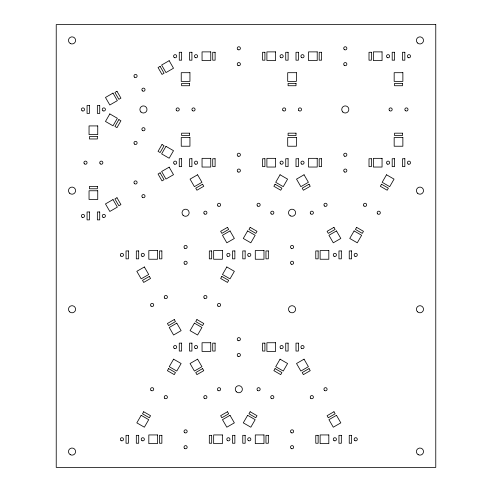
<?xml version="1.0" encoding="UTF-8"?>
<svg xmlns="http://www.w3.org/2000/svg" width="492" height="492" viewBox="0 0 492 492"><rect width="100%" height="100%" fill="white"/><g stroke="black" fill="none" stroke-linecap="round" stroke-linejoin="round"><path stroke-width="0.74" d="M109.827 113.923L105.472 121.456L113.006 125.804L117.354 118.277L109.827 113.923M118.873 119.605L114.919 126.45L116.973 127.637L120.927 120.792L118.873 119.605M162.009 144.513L158.061 151.358L160.115 152.545L164.064 145.7L162.009 144.513M165.976 146.345L161.628 153.879L169.162 158.227L173.51 150.693L165.976 146.345M141.173 415.322L136.825 422.856L144.359 427.204L148.707 419.676L141.173 415.322M173.596 359.172L169.242 366.706L176.776 371.054L181.124 363.52L173.596 359.172M194.408 323.127L190.06 330.661L197.587 335.009L201.935 327.475L194.408 323.127M226.824 266.971L222.476 274.505L230.01 278.853L234.358 271.32L226.824 266.971M247.636 230.926L243.288 238.46L250.822 242.808L255.17 235.274L247.636 230.926M280.059 174.777L275.704 182.304L283.238 186.659L287.586 179.125L280.059 174.777M143.689 411.755L142.508 413.809L149.353 417.763L150.54 415.709L143.689 411.755M168.596 368.613L167.415 370.667L174.26 374.621L175.447 372.567L168.596 368.613M196.923 319.554L195.736 321.608L202.587 325.563L203.768 323.508L196.923 319.554M221.831 276.418L220.644 278.472L227.495 282.426L228.675 280.366L221.831 276.418M250.151 227.359L248.97 229.413L255.815 233.368L257.002 231.314L250.151 227.359M275.059 184.217L273.878 186.271L280.723 190.226L281.91 188.172L275.059 184.217M247.636 415.322L243.288 422.856L250.822 427.204L255.17 419.676L247.636 415.322M280.059 359.172L275.704 366.706L283.238 371.054L287.586 363.52L280.059 359.172M354.099 230.926L349.751 238.46L357.284 242.808L361.632 235.274L354.099 230.926M386.521 174.777L382.167 182.304L389.701 186.659L394.049 179.125L386.521 174.777M250.151 411.755L248.97 413.809L255.815 417.763L257.002 415.709L250.151 411.755M275.059 368.613L273.878 370.667L280.723 374.621L281.91 372.567L275.059 368.613M356.614 227.359L355.433 229.413L362.278 233.368L363.465 231.314L356.614 227.359M381.521 184.217L380.341 186.271L387.186 190.226L388.373 188.172L381.521 184.217M113.006 93.111L105.472 97.459L109.827 104.993L117.354 100.645L113.006 93.111M169.162 60.694L161.628 65.042L165.976 72.576L173.51 68.228L169.162 60.694M116.973 91.278L114.919 92.465L118.873 99.316L120.927 98.129L116.973 91.278M160.115 66.371L158.061 67.558L162.009 74.409L164.064 73.222L160.115 66.371M113.006 199.574L105.472 203.922L109.827 211.455L117.354 207.107L113.006 199.574M169.162 167.157L161.628 171.505L165.976 179.039L173.51 174.691L169.162 167.157M116.973 197.741L114.919 198.928L118.873 205.779L120.927 204.592L116.973 197.741M160.115 172.833L158.061 174.02L162.009 180.871L164.064 179.685L160.115 172.833M197.587 174.777L190.06 179.125L194.408 186.659L201.935 182.304L197.587 174.777M202.587 184.217L195.736 188.172L196.923 190.226L203.768 186.271L202.587 184.217M144.359 266.971L136.825 271.32L141.173 278.853L148.707 274.505L144.359 266.971M304.05 174.777L296.522 179.125L300.87 186.659L308.398 182.304L304.05 174.777M227.495 227.359L220.644 231.314L221.831 233.368L228.675 229.413L227.495 227.359M149.353 276.418L142.508 280.366L143.689 282.426L150.54 278.472L149.353 276.418M309.05 184.217L302.199 188.172L303.386 190.226L310.231 186.271L309.05 184.217M230.01 230.926L222.476 235.274L226.824 242.808L234.358 238.46L230.01 230.926M174.26 319.554L167.415 323.508L168.596 325.563L175.447 321.608L174.26 319.554M333.957 227.359L327.106 231.314L328.293 233.368L335.138 229.413L333.957 227.359M176.776 323.127L169.242 327.475L173.596 335.009L181.124 330.661L176.776 323.127M336.473 230.926L328.939 235.274L333.287 242.808L340.821 238.46L336.473 230.926M197.587 359.172L190.06 363.52L194.408 371.054L201.935 366.706L197.587 359.172M202.587 368.613L195.736 372.567L196.923 374.621L203.768 370.667L202.587 368.613M304.05 359.172L296.522 363.52L300.87 371.054L308.398 366.706L304.05 359.172M227.495 411.755L220.644 415.709L221.831 417.763L228.675 413.809L227.495 411.755M309.05 368.613L302.199 372.567L303.386 374.621L310.231 370.667L309.05 368.613M230.01 415.322L222.476 419.676L226.824 427.204L234.358 422.856L230.01 415.322M333.957 411.755L327.106 415.709L328.293 417.763L335.138 413.809L333.957 411.755M336.473 415.322L328.939 419.676L333.287 427.204L340.821 422.856L336.473 415.322M435.771 24.6L56.229 24.6L56.229 467.4L435.771 467.4L435.771 24.6M210.754 51.881L202.052 51.881L202.052 60.578L210.754 60.578L210.754 51.881M275.594 51.881L266.892 51.881L266.892 60.578L275.594 60.578L275.594 51.881M317.217 51.881L308.515 51.881L308.515 60.578L317.217 60.578L317.217 51.881M382.056 51.881L373.354 51.881L373.354 60.578L382.056 60.578L382.056 51.881M181.64 52.275L179.266 52.275L179.266 60.184L181.64 60.184L181.64 52.275M191.917 52.275L189.543 52.275L189.543 60.184L191.917 60.184L191.917 52.275M215.102 52.275L212.728 52.275L212.728 60.184L215.102 60.184L215.102 52.275M264.917 52.275L262.543 52.275L262.543 60.184L264.917 60.184L264.917 52.275M288.103 52.275L285.729 52.275L285.729 60.184L288.103 60.184L288.103 52.275M298.38 52.275L296.006 52.275L296.006 60.184L298.38 60.184L298.38 52.275M321.565 52.275L319.191 52.275L319.191 60.184L321.565 60.184L321.565 52.275M371.38 52.275L369.006 52.275L369.006 60.184L371.38 60.184L371.38 52.275M394.566 52.275L392.192 52.275L392.192 60.184L394.566 60.184L394.566 52.275M404.842 52.275L402.468 52.275L402.468 60.184L404.842 60.184L404.842 52.275M189.943 72.693L181.24 72.693L181.24 81.389L189.943 81.389L189.943 72.693M296.405 72.693L287.703 72.693L287.703 81.389L296.405 81.389L296.405 72.693M402.868 72.693L394.166 72.693L394.166 81.389L402.868 81.389L402.868 72.693M189.543 83.363L181.64 83.363L181.64 85.737L189.543 85.737L189.543 83.363M296.006 83.363L288.103 83.363L288.103 85.737L296.006 85.737L296.006 83.363M402.468 83.363L394.566 83.363L394.566 85.737L402.468 85.737L402.468 83.363M89.439 105.503L87.066 105.503L87.066 113.412L89.439 113.412L89.439 105.503M99.716 105.503L97.348 105.503L97.348 113.412L99.716 113.412L99.716 105.503M97.742 125.921L89.046 125.921L89.046 134.624L97.742 134.624L97.742 125.921M189.543 133.178L181.64 133.178L181.64 135.552L189.543 135.552L189.543 133.178M296.006 133.178L288.103 133.178L288.103 135.552L296.006 135.552L296.006 133.178M402.468 133.178L394.566 133.178L394.566 135.552L402.468 135.552L402.468 133.178M97.348 136.598L89.439 136.598L89.439 138.972L97.348 138.972L97.348 136.598M189.943 137.532L181.24 137.532L181.24 146.229L189.943 146.229L189.943 137.532M296.405 137.532L287.703 137.532L287.703 146.229L296.405 146.229L296.405 137.532M402.868 137.532L394.166 137.532L394.166 146.229L402.868 146.229L402.868 137.532M210.754 158.344L202.052 158.344L202.052 167.04L210.754 167.04L210.754 158.344M275.594 158.344L266.892 158.344L266.892 167.04L275.594 167.04L275.594 158.344M317.217 158.344L308.515 158.344L308.515 167.04L317.217 167.04L317.217 158.344M382.056 158.344L373.354 158.344L373.354 167.04L382.056 167.04L382.056 158.344M181.64 158.738L179.266 158.738L179.266 166.647L181.64 166.647L181.64 158.738M191.917 158.738L189.543 158.738L189.543 166.647L191.917 166.647L191.917 158.738M215.102 158.738L212.728 158.738L212.728 166.647L215.102 166.647L215.102 158.738M264.917 158.738L262.543 158.738L262.543 166.647L264.917 166.647L264.917 158.738M288.103 158.738L285.729 158.738L285.729 166.647L288.103 166.647L288.103 158.738M298.38 158.738L296.006 158.738L296.006 166.647L298.38 166.647L298.38 158.738M321.565 158.738L319.191 158.738L319.191 166.647L321.565 166.647L321.565 158.738M371.38 158.738L369.006 158.738L369.006 166.647L371.38 166.647L371.38 158.738M394.566 158.738L392.192 158.738L392.192 166.647L394.566 166.647L394.566 158.738M404.842 158.738L402.468 158.738L402.468 166.647L404.842 166.647L404.842 158.738M97.348 186.413L89.439 186.413L89.439 188.787L97.348 188.787L97.348 186.413M97.742 190.761L89.046 190.761L89.046 199.457L97.742 199.457L97.742 190.761M89.439 211.966L87.066 211.966L87.066 219.875L89.439 219.875L89.439 211.966M99.716 211.966L97.348 211.966L97.348 219.875L99.716 219.875L99.716 211.966M157.52 250.539L148.824 250.539L148.824 259.241L157.52 259.241L157.52 250.539M222.359 250.539L213.663 250.539L213.663 259.241L222.359 259.241L222.359 250.539M263.983 250.539L255.287 250.539L255.287 259.241L263.983 259.241L263.983 250.539M328.822 250.539L320.126 250.539L320.126 259.241L328.822 259.241L328.822 250.539M128.406 250.938L126.032 250.938L126.032 258.841L128.406 258.841L128.406 250.938M138.689 250.938L136.315 250.938L136.315 258.841L138.689 258.841L138.689 250.938M161.868 250.938L159.5 250.938L159.5 258.841L161.868 258.841L161.868 250.938M211.683 250.938L209.315 250.938L209.315 258.841L211.683 258.841L211.683 250.938M234.868 250.938L232.495 250.938L232.495 258.841L234.868 258.841L234.868 250.938M245.151 250.938L242.777 250.938L242.777 258.841L245.151 258.841L245.151 250.938M268.331 250.938L265.963 250.938L265.963 258.841L268.331 258.841L268.331 250.938M318.146 250.938L315.778 250.938L315.778 258.841L318.146 258.841L318.146 250.938M341.331 250.938L338.957 250.938L338.957 258.841L341.331 258.841L341.331 250.938M351.614 250.938L349.24 250.938L349.24 258.841L351.614 258.841L351.614 250.938M210.754 342.739L202.052 342.739L202.052 351.436L210.754 351.436L210.754 342.739M275.594 342.739L266.892 342.739L266.892 351.436L275.594 351.436L275.594 342.739M181.64 343.133L179.266 343.133L179.266 351.042L181.64 351.042L181.64 343.133M191.917 343.133L189.543 343.133L189.543 351.042L191.917 351.042L191.917 343.133M215.102 343.133L212.728 343.133L212.728 351.042L215.102 351.042L215.102 343.133M264.917 343.133L262.543 343.133L262.543 351.042L264.917 351.042L264.917 343.133M288.103 343.133L285.729 343.133L285.729 351.042L288.103 351.042L288.103 343.133M298.38 343.133L296.006 343.133L296.006 351.042L298.38 351.042L298.38 343.133M157.52 434.94L148.824 434.94L148.824 443.636L157.52 443.636L157.52 434.94M222.359 434.94L213.663 434.94L213.663 443.636L222.359 443.636L222.359 434.94M263.983 434.94L255.287 434.94L255.287 443.636L263.983 443.636L263.983 434.94M328.822 434.94L320.126 434.94L320.126 443.636L328.822 443.636L328.822 434.94M128.406 435.334L126.032 435.334L126.032 443.243L128.406 443.243L128.406 435.334M138.689 435.334L136.315 435.334L136.315 443.243L138.689 443.243L138.689 435.334M161.868 435.334L159.5 435.334L159.5 443.243L161.868 443.243L161.868 435.334M211.683 435.334L209.315 435.334L209.315 443.243L211.683 443.243L211.683 435.334M234.868 435.334L232.495 435.334L232.495 443.243L234.868 443.243L234.868 435.334M245.151 435.334L242.777 435.334L242.777 443.243L245.151 443.243L245.151 435.334M268.331 435.334L265.963 435.334L265.963 443.243L268.331 443.243L268.331 435.334M318.146 435.334L315.778 435.334L315.778 443.243L318.146 443.243L318.146 435.334M341.331 435.334L338.957 435.334L338.957 443.243L341.331 443.243L341.331 435.334M351.614 435.334L349.24 435.334L349.24 443.243L351.614 443.243L351.614 435.334M238.03 65.504A1.581 1.581 0 0 0 240.403 64.138A1.581 1.581 0 0 0 238.03 62.767A1.581 1.581 0 0 0 238.03 65.504M238.03 49.692A1.581 1.581 0 0 0 240.403 48.321A1.581 1.581 0 0 0 238.03 46.949A1.581 1.581 0 0 0 238.03 49.692M344.166 65.251A1.581 1.581 0 0 0 346.811 64.544A1.581 1.581 0 0 0 344.874 62.607A1.581 1.581 0 0 0 344.166 65.251M344.492 49.692A1.581 1.581 0 0 0 346.866 48.321A1.581 1.581 0 0 0 344.492 46.949A1.581 1.581 0 0 0 344.492 49.692M121.13 440.66A1.581 1.581 0 0 0 123.504 439.288A1.581 1.581 0 0 0 121.13 437.917A1.581 1.581 0 0 0 121.13 440.66M142.01 440.66A1.581 1.581 0 0 0 144.377 439.288A1.581 1.581 0 0 0 142.01 437.917A1.581 1.581 0 0 0 142.01 440.66M184.801 448.569A1.581 1.581 0 0 0 187.175 447.197A1.581 1.581 0 0 0 184.801 445.826A1.581 1.581 0 0 0 184.801 448.569M184.801 432.751A1.581 1.581 0 0 0 187.175 431.379A1.581 1.581 0 0 0 184.801 430.014A1.581 1.581 0 0 0 184.801 432.751M227.593 440.66A1.581 1.581 0 0 0 229.967 439.288A1.581 1.581 0 0 0 227.593 437.917A1.581 1.581 0 0 0 227.593 440.66M248.472 440.66A1.581 1.581 0 0 0 250.84 439.288A1.581 1.581 0 0 0 248.472 437.917A1.581 1.581 0 0 0 248.472 440.66M301.701 348.459A1.581 1.581 0 0 0 304.074 347.088A1.581 1.581 0 0 0 301.701 345.722A1.581 1.581 0 0 0 301.701 348.459M151.007 306.061A1.581 1.581 0 0 0 153.658 305.354A1.581 1.581 0 0 0 151.72 303.416A1.581 1.581 0 0 0 151.007 306.061M164.703 298.152A1.581 1.581 0 0 0 167.354 297.445A1.581 1.581 0 0 0 165.417 295.507A1.581 1.581 0 0 0 164.703 298.152M204.242 298.152A1.581 1.581 0 0 0 206.886 297.445A1.581 1.581 0 0 0 204.949 295.507A1.581 1.581 0 0 0 204.242 298.152M217.938 306.061A1.581 1.581 0 0 0 220.582 305.354A1.581 1.581 0 0 0 218.645 303.416A1.581 1.581 0 0 0 217.938 306.061M120.804 256.006A1.581 1.581 0 0 0 123.449 255.299A1.581 1.581 0 0 0 121.512 253.362A1.581 1.581 0 0 0 120.804 256.006M142.01 256.258A1.581 1.581 0 0 0 144.377 254.893A1.581 1.581 0 0 0 142.01 253.521A1.581 1.581 0 0 0 142.01 256.258M184.801 264.167A1.581 1.581 0 0 0 187.175 262.796A1.581 1.581 0 0 0 184.801 261.43A1.581 1.581 0 0 0 184.801 264.167M184.801 248.355A1.581 1.581 0 0 0 187.175 246.984A1.581 1.581 0 0 0 184.801 245.613A1.581 1.581 0 0 0 184.801 248.355M227.593 256.258A1.581 1.581 0 0 0 229.967 254.893A1.581 1.581 0 0 0 227.593 253.521A1.581 1.581 0 0 0 227.593 256.258M248.14 256.006A1.581 1.581 0 0 0 250.785 255.299A1.581 1.581 0 0 0 248.854 253.362A1.581 1.581 0 0 0 248.14 256.006M334.056 256.258A1.581 1.581 0 0 0 336.43 254.893A1.581 1.581 0 0 0 334.056 253.521A1.581 1.581 0 0 0 334.056 256.258M354.935 256.258A1.581 1.581 0 0 0 357.303 254.893A1.581 1.581 0 0 0 354.935 253.521A1.581 1.581 0 0 0 354.935 256.258M363.932 205.957A1.581 1.581 0 0 0 366.583 205.244A1.581 1.581 0 0 0 364.646 203.307A1.581 1.581 0 0 0 363.932 205.957M377.628 213.86A1.581 1.581 0 0 0 380.279 213.153A1.581 1.581 0 0 0 378.342 211.216A1.581 1.581 0 0 0 377.628 213.86M310.704 213.86A1.581 1.581 0 0 0 313.349 213.153A1.581 1.581 0 0 0 311.411 211.216A1.581 1.581 0 0 0 310.704 213.86M324.4 205.957A1.581 1.581 0 0 0 327.045 205.244A1.581 1.581 0 0 0 325.107 203.307A1.581 1.581 0 0 0 324.4 205.957M257.47 205.957A1.581 1.581 0 0 0 260.12 205.244A1.581 1.581 0 0 0 258.183 203.307A1.581 1.581 0 0 0 257.47 205.957M271.166 213.86A1.581 1.581 0 0 0 273.816 213.153A1.581 1.581 0 0 0 271.879 211.216A1.581 1.581 0 0 0 271.166 213.86M204.242 213.86A1.581 1.581 0 0 0 206.886 213.153A1.581 1.581 0 0 0 204.949 211.216A1.581 1.581 0 0 0 204.242 213.86M217.938 205.957A1.581 1.581 0 0 0 220.582 205.244A1.581 1.581 0 0 0 218.645 203.307A1.581 1.581 0 0 0 217.938 205.957M82.164 217.292A1.581 1.581 0 0 0 84.538 215.92A1.581 1.581 0 0 0 82.164 214.555A1.581 1.581 0 0 0 82.164 217.292M134.421 183.577A1.581 1.581 0 0 0 137.065 182.87A1.581 1.581 0 0 0 135.128 180.933A1.581 1.581 0 0 0 134.421 183.577M142.329 197.274A1.581 1.581 0 0 0 144.974 196.566A1.581 1.581 0 0 0 143.037 194.629A1.581 1.581 0 0 0 142.329 197.274M174.365 164.064A1.581 1.581 0 0 0 176.733 162.692A1.581 1.581 0 0 0 174.365 161.321A1.581 1.581 0 0 0 174.365 164.064M195.238 164.064A1.581 1.581 0 0 0 197.612 162.692A1.581 1.581 0 0 0 195.238 161.321A1.581 1.581 0 0 0 195.238 164.064M280.495 163.811A1.581 1.581 0 0 0 283.146 163.098A1.581 1.581 0 0 0 281.209 161.161A1.581 1.581 0 0 0 280.495 163.811M301.701 164.064A1.581 1.581 0 0 0 304.074 162.692A1.581 1.581 0 0 0 301.701 161.321A1.581 1.581 0 0 0 301.701 164.064M84.366 163.811A1.581 1.581 0 0 0 87.01 163.098A1.581 1.581 0 0 0 85.073 161.161A1.581 1.581 0 0 0 84.366 163.811M100.183 163.811A1.581 1.581 0 0 0 102.828 163.098A1.581 1.581 0 0 0 100.891 161.161A1.581 1.581 0 0 0 100.183 163.811M82.164 110.829A1.581 1.581 0 0 0 84.538 109.458A1.581 1.581 0 0 0 82.164 108.092A1.581 1.581 0 0 0 82.164 110.829M103.037 110.829A1.581 1.581 0 0 0 105.411 109.458A1.581 1.581 0 0 0 103.037 108.092A1.581 1.581 0 0 0 103.037 110.829M134.421 144.039A1.581 1.581 0 0 0 137.065 143.332A1.581 1.581 0 0 0 135.128 141.395A1.581 1.581 0 0 0 134.421 144.039M142.329 130.343A1.581 1.581 0 0 0 144.974 129.636A1.581 1.581 0 0 0 143.037 127.699A1.581 1.581 0 0 0 142.329 130.343M134.421 77.115A1.581 1.581 0 0 0 137.065 76.408A1.581 1.581 0 0 0 135.128 74.47A1.581 1.581 0 0 0 134.421 77.115M142.329 90.811A1.581 1.581 0 0 0 144.974 90.104A1.581 1.581 0 0 0 143.037 88.166A1.581 1.581 0 0 0 142.329 90.811M176.567 110.577A1.581 1.581 0 0 0 179.211 109.87A1.581 1.581 0 0 0 177.274 107.933A1.581 1.581 0 0 0 176.567 110.577M192.378 110.577A1.581 1.581 0 0 0 195.029 109.87A1.581 1.581 0 0 0 193.092 107.933A1.581 1.581 0 0 0 192.378 110.577M174.365 57.601A1.581 1.581 0 0 0 176.733 56.229A1.581 1.581 0 0 0 174.365 54.858A1.581 1.581 0 0 0 174.365 57.601M195.238 57.601A1.581 1.581 0 0 0 197.612 56.229A1.581 1.581 0 0 0 195.238 54.858A1.581 1.581 0 0 0 195.238 57.601M280.827 57.601A1.581 1.581 0 0 0 283.195 56.229A1.581 1.581 0 0 0 280.827 54.858A1.581 1.581 0 0 0 280.827 57.601M301.701 57.601A1.581 1.581 0 0 0 304.074 56.229A1.581 1.581 0 0 0 301.701 54.858A1.581 1.581 0 0 0 301.701 57.601M283.029 110.577A1.581 1.581 0 0 0 285.674 109.87A1.581 1.581 0 0 0 283.736 107.933A1.581 1.581 0 0 0 283.029 110.577M298.841 110.577A1.581 1.581 0 0 0 301.491 109.87A1.581 1.581 0 0 0 299.554 107.933A1.581 1.581 0 0 0 298.841 110.577M387.29 57.601A1.581 1.581 0 0 0 389.658 56.229A1.581 1.581 0 0 0 387.29 54.858A1.581 1.581 0 0 0 387.29 57.601M408.163 57.601A1.581 1.581 0 0 0 410.537 56.229A1.581 1.581 0 0 0 408.163 54.858A1.581 1.581 0 0 0 408.163 57.601M389.492 110.577A1.581 1.581 0 0 0 392.136 109.87A1.581 1.581 0 0 0 390.199 107.933A1.581 1.581 0 0 0 389.492 110.577M405.303 110.577A1.581 1.581 0 0 0 407.954 109.87A1.581 1.581 0 0 0 406.017 107.933A1.581 1.581 0 0 0 405.303 110.577M69.526 193.165A3.561 3.561 0 0 0 75.479 191.572A3.561 3.561 0 0 0 71.125 187.212A3.561 3.561 0 0 0 69.526 193.165M70.264 43.493A3.561 3.561 0 0 0 75.602 40.412A3.561 3.561 0 0 0 70.264 37.331A3.561 3.561 0 0 0 70.264 43.493M140.927 111.973A3.561 3.561 0 0 0 146.88 110.38A3.561 3.561 0 0 0 142.526 106.02A3.561 3.561 0 0 0 140.927 111.973M183.073 215.262A3.561 3.561 0 0 0 189.026 213.663A3.561 3.561 0 0 0 184.672 209.309A3.561 3.561 0 0 0 183.073 215.262M290.274 215.828A3.561 3.561 0 0 0 295.612 212.747A3.561 3.561 0 0 0 290.274 209.666A3.561 3.561 0 0 0 290.274 215.828M417.444 193.165A3.561 3.561 0 0 0 423.397 191.572A3.561 3.561 0 0 0 419.036 187.212A3.561 3.561 0 0 0 417.444 193.165M417.444 42.933A3.561 3.561 0 0 0 423.397 41.334A3.561 3.561 0 0 0 419.036 36.98A3.561 3.561 0 0 0 417.444 42.933M417.444 311.774A3.561 3.561 0 0 0 423.397 310.175A3.561 3.561 0 0 0 419.036 305.821A3.561 3.561 0 0 0 417.444 311.774M289.536 311.774A3.561 3.561 0 0 0 295.489 310.175A3.561 3.561 0 0 0 291.135 305.821A3.561 3.561 0 0 0 289.536 311.774M69.526 311.774A3.561 3.561 0 0 0 75.479 310.175A3.561 3.561 0 0 0 71.125 305.821A3.561 3.561 0 0 0 69.526 311.774M418.175 454.669A3.561 3.561 0 0 0 423.514 451.588A3.561 3.561 0 0 0 418.175 448.507A3.561 3.561 0 0 0 418.175 454.669M342.77 111.973A3.561 3.561 0 0 0 348.723 110.38A3.561 3.561 0 0 0 344.363 106.02A3.561 3.561 0 0 0 342.77 111.973M70.264 454.669A3.561 3.561 0 0 0 75.602 451.588A3.561 3.561 0 0 0 70.264 448.507A3.561 3.561 0 0 0 70.264 454.669M291.264 448.569A1.581 1.581 0 0 0 293.638 447.197A1.581 1.581 0 0 0 291.264 445.826A1.581 1.581 0 0 0 291.264 448.569M291.264 432.751A1.581 1.581 0 0 0 293.638 431.379A1.581 1.581 0 0 0 291.264 430.014A1.581 1.581 0 0 0 291.264 432.751M334.056 440.66A1.581 1.581 0 0 0 336.43 439.288A1.581 1.581 0 0 0 334.056 437.917A1.581 1.581 0 0 0 334.056 440.66M354.935 440.66A1.581 1.581 0 0 0 357.303 439.288A1.581 1.581 0 0 0 354.935 437.917A1.581 1.581 0 0 0 354.935 440.66M310.704 398.262A1.581 1.581 0 0 0 313.349 397.554A1.581 1.581 0 0 0 311.411 395.617A1.581 1.581 0 0 0 310.704 398.262M324.4 390.353A1.581 1.581 0 0 0 327.045 389.646A1.581 1.581 0 0 0 325.107 387.708A1.581 1.581 0 0 0 324.4 390.353M271.166 398.262A1.581 1.581 0 0 0 273.816 397.554A1.581 1.581 0 0 0 271.879 395.617A1.581 1.581 0 0 0 271.166 398.262M257.47 390.353A1.581 1.581 0 0 0 260.12 389.646A1.581 1.581 0 0 0 258.183 387.708A1.581 1.581 0 0 0 257.47 390.353M236.308 391.749A3.561 3.561 0 0 0 242.261 390.156A3.561 3.561 0 0 0 237.9 385.802A3.561 3.561 0 0 0 236.308 391.749M217.938 390.353A1.581 1.581 0 0 0 220.582 389.646A1.581 1.581 0 0 0 218.645 387.708A1.581 1.581 0 0 0 217.938 390.353M204.242 398.262A1.581 1.581 0 0 0 206.886 397.554A1.581 1.581 0 0 0 204.949 395.617A1.581 1.581 0 0 0 204.242 398.262M164.703 398.262A1.581 1.581 0 0 0 167.354 397.554A1.581 1.581 0 0 0 165.417 395.617A1.581 1.581 0 0 0 164.703 398.262M151.007 390.353A1.581 1.581 0 0 0 153.658 389.646A1.581 1.581 0 0 0 151.72 387.708A1.581 1.581 0 0 0 151.007 390.353M280.827 348.459A1.581 1.581 0 0 0 283.195 347.088A1.581 1.581 0 0 0 280.827 345.722A1.581 1.581 0 0 0 280.827 348.459M238.03 356.368A1.581 1.581 0 0 0 240.403 354.996A1.581 1.581 0 0 0 238.03 353.625A1.581 1.581 0 0 0 238.03 356.368M238.03 340.55A1.581 1.581 0 0 0 240.403 339.185A1.581 1.581 0 0 0 238.03 337.813A1.581 1.581 0 0 0 238.03 340.55M195.238 348.459A1.581 1.581 0 0 0 197.612 347.088A1.581 1.581 0 0 0 195.238 345.722A1.581 1.581 0 0 0 195.238 348.459M174.365 348.459A1.581 1.581 0 0 0 176.733 347.088A1.581 1.581 0 0 0 174.365 345.722A1.581 1.581 0 0 0 174.365 348.459M291.264 264.167A1.581 1.581 0 0 0 293.638 262.796A1.581 1.581 0 0 0 291.264 261.43A1.581 1.581 0 0 0 291.264 264.167M291.264 248.355A1.581 1.581 0 0 0 293.638 246.984A1.581 1.581 0 0 0 291.264 245.613A1.581 1.581 0 0 0 291.264 248.355M408.163 164.064A1.581 1.581 0 0 0 410.537 162.692A1.581 1.581 0 0 0 408.163 161.321A1.581 1.581 0 0 0 408.163 164.064M387.29 164.064A1.581 1.581 0 0 0 389.658 162.692A1.581 1.581 0 0 0 387.29 161.321A1.581 1.581 0 0 0 387.29 164.064M344.492 156.155A1.581 1.581 0 0 0 346.866 154.783A1.581 1.581 0 0 0 344.492 153.412A1.581 1.581 0 0 0 344.492 156.155M344.492 171.966A1.581 1.581 0 0 0 346.866 170.601A1.581 1.581 0 0 0 344.492 169.23A1.581 1.581 0 0 0 344.492 171.966M238.03 156.155A1.581 1.581 0 0 0 240.403 154.783A1.581 1.581 0 0 0 238.03 153.412A1.581 1.581 0 0 0 238.03 156.155M238.03 171.966A1.581 1.581 0 0 0 240.403 170.601A1.581 1.581 0 0 0 238.03 169.23A1.581 1.581 0 0 0 238.03 171.966M103.037 217.292A1.581 1.581 0 0 0 105.411 215.92A1.581 1.581 0 0 0 103.037 214.555A1.581 1.581 0 0 0 103.037 217.292"/></g></svg>
